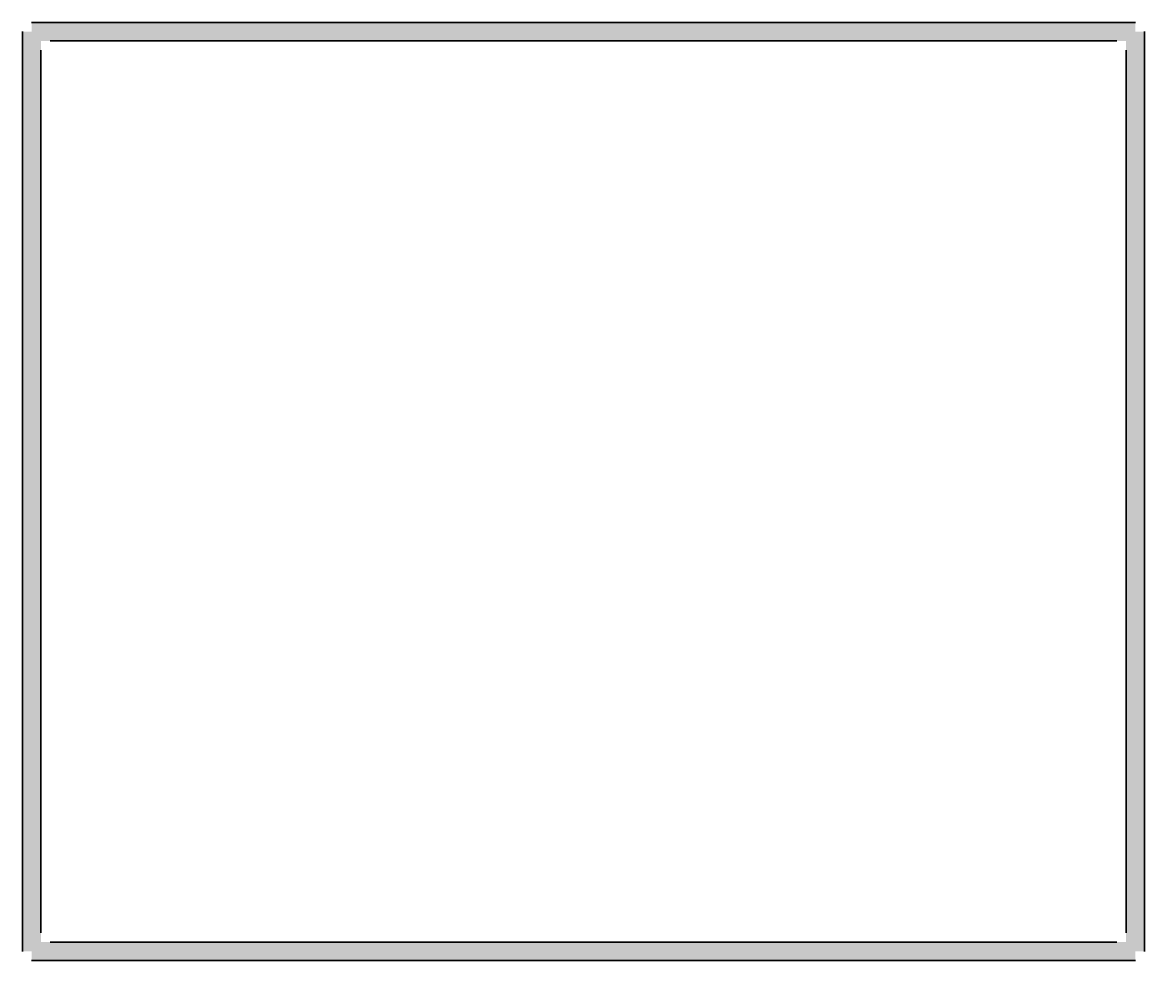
# Model space of a CAD drawing. Header units: millimetres. Extents: x -100 to 12100, y -100 to 10100.
import ezdxf

# ---------------------------------------------------------------- set-up
doc = ezdxf.new("R2010")
doc.units = ezdxf.units.MM
doc.layers.add('WALL', color=7, linetype='Continuous', lineweight=35)
doc.layers.add('WINDOW', color=4, linetype='Continuous', lineweight=25)

msp = doc.modelspace()

# ---------------------------------------------------------------- hatches: boundary and pattern name
at = {"layer": 'WALL'}
h = msp.add_hatch(color=7, dxfattribs=at)
h.dxf.hatch_style = 1
h.paths.add_polyline_path([(12000, 10100), (0, 10100), (0, 9900), (12000, 9900)])
h = msp.add_hatch(color=7, dxfattribs=at)
h.dxf.hatch_style = 1
h.paths.add_polyline_path([(-100, 10000), (-100, 0), (100, 0), (100, 10000)])
h = msp.add_hatch(color=7, dxfattribs=at)
h.dxf.hatch_style = 1
h.paths.add_polyline_path([(12100, 0), (12100, 10000), (11900, 10000), (11900, 0)])
h = msp.add_hatch(color=7, dxfattribs=at)
h.dxf.hatch_style = 1
h.paths.add_polyline_path([(0, -100), (3250, -100), (3250, 100), (0, 100)])
h = msp.add_hatch(color=7, dxfattribs=at)
h.dxf.hatch_style = 1
h.paths.add_polyline_path([(1500, -100), (12000, -100), (12000, 100), (1500, 100)])

# ---------------------------------------------------------------- linework, layer by layer
for p, q in [((12000, 10100), (0, 10100)), ((-100, 10000), (-100, 0)), ((11800, 9900), (200, 9900)), ((12100, 0), (12100, 10000)), ((100, 9800), (100, 200)), ((11900, 200), (11900, 9800)), ((200, 100), (3250, 100)), ((1500, 100), (11800, 100)), ((0, -100), (3250, -100)), ((1500, -100), (12000, -100))]:
    msp.add_line(p, q, dxfattribs=at)
at = {"layer": 'WINDOW'}
msp.add_line((3250, -100), (4750, -100), dxfattribs=at)

doc.saveas('drawing.dxf')
